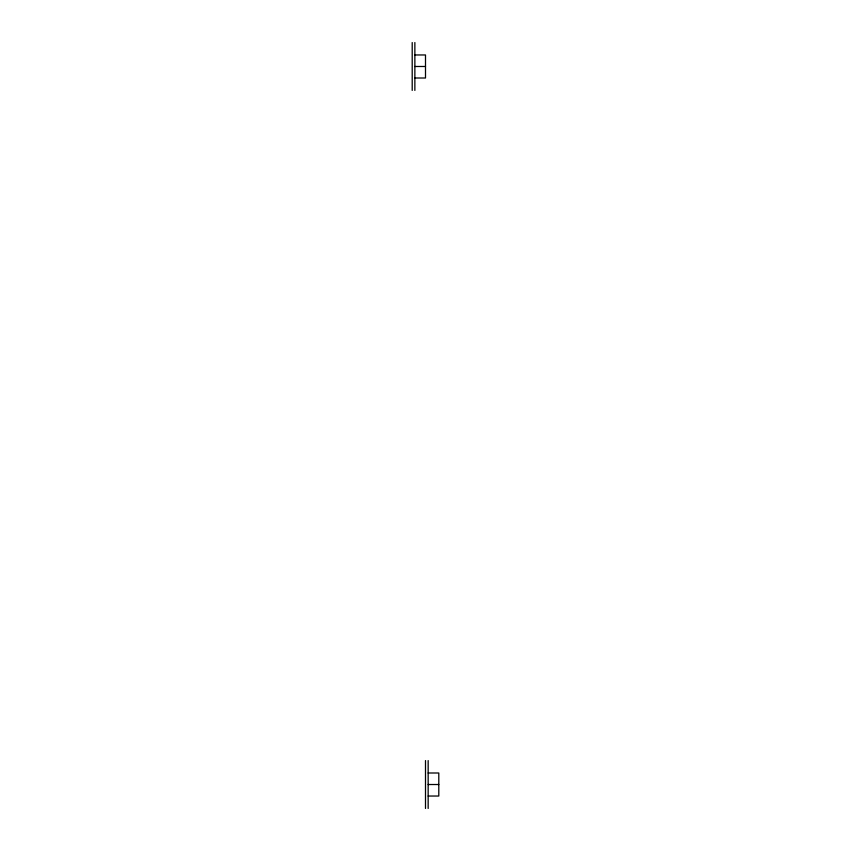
<?xml version="1.0" encoding="UTF-8"?>
<svg xmlns="http://www.w3.org/2000/svg" width="851" height="851" viewBox="0 0 851 851"><rect width="100%" height="100%" fill="white"/><g stroke="black" fill="none" stroke-linecap="round" stroke-linejoin="round"><path stroke-width="1.28" d="M414.863 54.964L425.5 54.964L425.5 78.005L414.863 78.005M414.863 66.484L425.5 66.484M428.159 772.995L438.797 772.995L438.797 796.036L428.159 796.036M428.159 784.516L438.797 784.516M428.159 760.581L428.159 808.45M425.5 760.581L425.5 808.45M414.863 42.55L414.863 90.419M412.203 42.55L412.203 90.419"/></g></svg>
